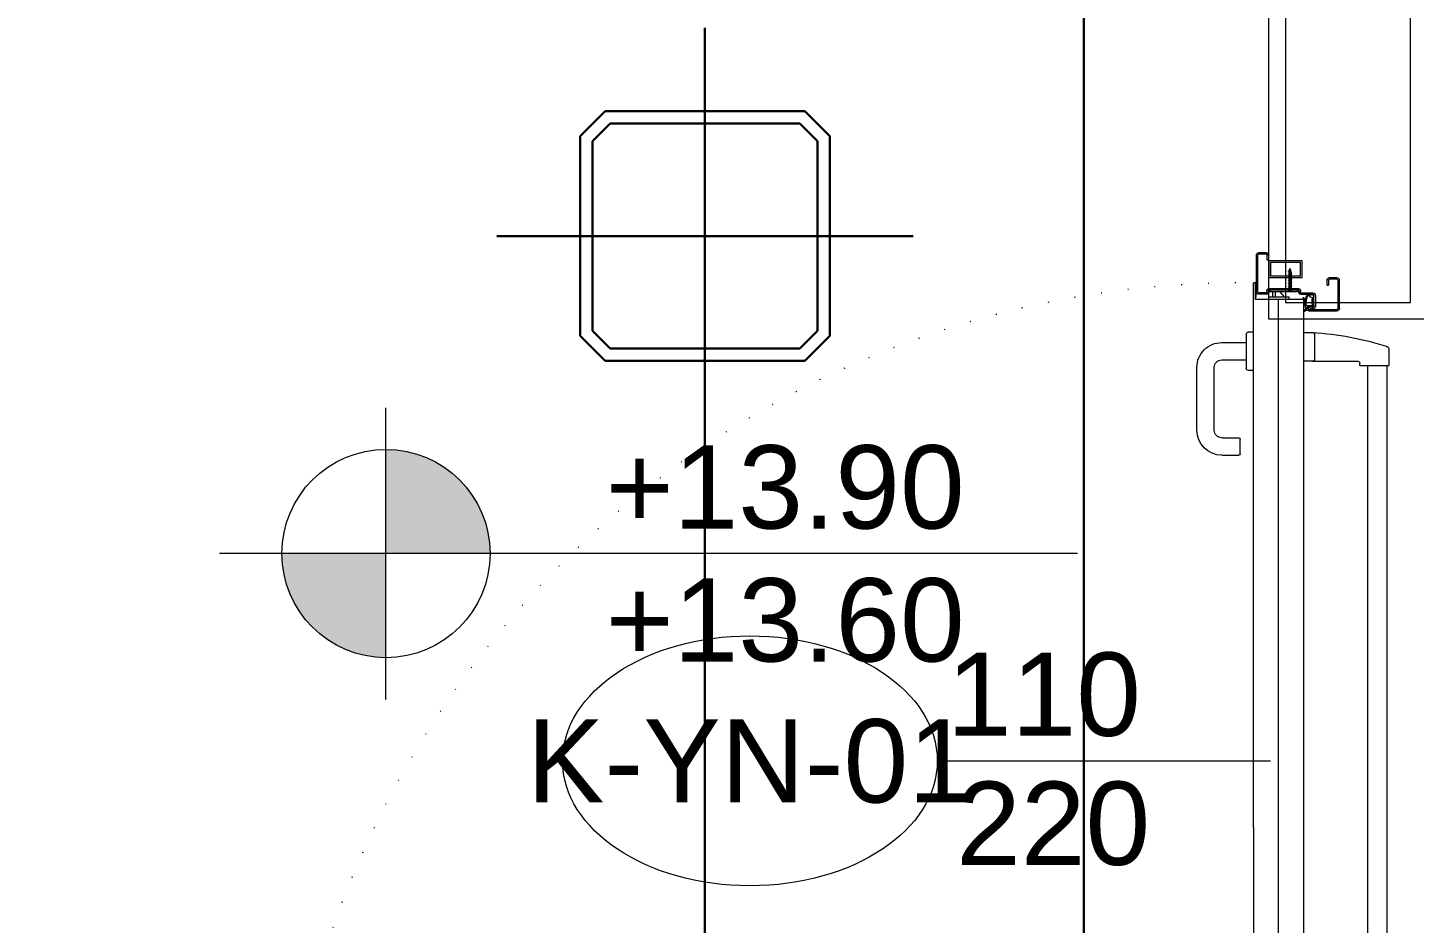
# Model space of a CAD drawing. Extents: x -2012 to 34975, y -1043 to 8321.
# Drawn here: x 17234.8 to 17401.3, y 405 to 512.5 of the extents above; entities that cross this region are included whole.
import ezdxf
from ezdxf.enums import TextEntityAlignment as Align

# ---------------------------------------------------------------- set-up
doc = ezdxf.new("R2010")
doc.units = 0
doc.header["$LTSCALE"] = 25
doc.linetypes.add('DOT2', pattern=[0.125, 0, -0.125])
doc.layers.get('0').update_dxf_attribs({"color": 9, "lineweight": 9})
for name, color, linetype, lineweight in [('00', 9, 'Continuous', 9), ('07', 9, 'Continuous', 9), ('14', 9, 'Continuous', 9), ('21', 9, 'Continuous', 9), ('22', 8, 'Continuous', 9), ('E-2x18(W) PL DOWNLIGHT ARMATÜR (SIVAÜSTÜ)', 7, 'Continuous', 30), ('E-KABLO', 7, 'Continuous', 30)]:
    doc.layers.add(name, color=color, linetype=linetype, lineweight=lineweight)
doc.styles.add('Arial', font='arial.ttf', dxfattribs={"height": 2.5})

# ---------------------------------------------------------------- blocks, each defined once
blk = doc.blocks.new('p-yng-01')
at = {"ltscale": 2}
for p, q in [((12.53, 12.21), (107.47, 12.21)), ((109.51, 12.39), (107.47, 12.39)), ((107.47, 8.93), (107.47, 12.39)), ((12.53, 9.87), (107.47, 9.87)), ((107.47, 8.93), (107.72, 8.93)), ((107.96, 3.24), (107.96, 8.69)), ((111.18, 3.49), (108.21, 3.49)), ((107.96, 3.24), (107.96, 2.19)), ((111.43, 2.19), (111.43, 3.24)), ((106.87, -3.86), (106.87, -4.46)), ((107.12, -4.7), (111.21, -4.7)), ((108.12, -7.65), (108.12, -4.7)), ((110.22, -7.65), (110.22, -4.7)), ((111.46, -3.86), (111.46, -4.46)), ((96.69, -7.65), (96.69, -5.6)), ((96.84, -5.45), (98.63, -5.45)), ((98.78, -7.65), (98.78, -5.6)), ((99.68, -8.55), (107.22, -8.55)), ((99.68, -10.64), (107.22, -10.64))]:
    blk.add_line(p, q, dxfattribs=at)
at = {"linetype": 'Continuous'}
for p, q in [((114.01, 2.77), (114.01, 6.17)), ((114.19, 2.77), (114.19, 6.17)), ((114.32, 6.48), (117.69, 6.48)), ((117.69, 6.3), (114.32, 6.3)), ((117.69, 5.17), (117.1, 5.17)), ((117.1, 4.99), (117.1, 5.17)), ((117.82, 6.17), (117.82, 5.3)), ((118, 5.3), (118, 6.17)), ((114.65, 3.4), (114.44, 3.32)), ((115.88, 3.59), (114.55, 3.59)), ((114.55, 3.41), (115.88, 3.41)), ((115.96, 3.31), (115.82, 3.39)), ((117.1, 4.99), (117.69, 4.99)), ((4.69, 2.19), (52, 2.19)), ((52, 2.19), (115.31, 2.19)), ((114.22, 2.53), (113.96, 2.33)), ((114.23, 2.42), (114.02, 2.25)), ((114.25, 3.19), (114.37, 2.79)), ((114.42, 3.24), (114.54, 2.85)), ((114.45, 3.27), (114.54, 3.27)), ((114.55, 3.23), (114.55, 3.23)), ((114.67, 2.76), (114.66, 3.2)), ((115.54, 2.12), (115.17, 2.36)), ((115.35, 2.36), (115.59, 2.2)), ((115.41, -3.61), (115.41, 2.09)), ((115.71, 2.92), (115.64, 3.22)), ((115.88, 2.8), (115.71, 2.91)), ((115.99, 2.75), (115.92, 2.85)), ((116, 1.85), (116, 3.29)), ((116.18, 1.85), (116.18, 3.29)), ((116.3, 1.78), (116.33, 1.79)), ((115.7, 0.4), (115.41, 0.4)), ((115.7, -2), (115.7, 0.4)), ((116.32, -1.86), (116.32, 1.45)), ((116.32, 1.45), (116.52, 1.45)), ((116.41, 1.63), (116.38, 1.62)), ((116.52, -1.98), (116.52, 1.56)), ((116.7, -1.95), (116.7, 1.56)), ((115.7, -0.1), (116.32, -0.67)), ((115.7, -1.2), (116.32, -1.2)), ((115.7, -1.5), (116.32, -1.5)), ((115.41, -2), (115.7, -2)), ((116, -2.26), (116, -3.2)), ((116.18, -2.26), (116.18, -3.2)), ((116.3, -2.19), (116.33, -2.2)), ((116.3, -3.32), (120.69, -3.32)), ((116.52, -1.86), (116.32, -1.86)), ((116.41, -2.04), (116.38, -2.03)), ((116.7, -1.95), (116.7, -1.98)), ((120.1, -2), (120.1, -2.18)), ((120.1, -2.18), (120.69, -2.18)), ((120.81, -2.3), (120.81, -3.2)), ((120.99, -2.3), (120.99, -3.2)), ((52, -3.86), (3, -3.86)), ((52, -3.86), (117.3, -3.86)), ((117.4, -3.66), (115.46, -3.66)), ((117.3, -3.56), (115.6, -3.56)), ((115.6, -3.56), (115.6, -3.66)), ((116.3, -3.5), (120.69, -3.5)), ((117.4, -3.76), (117.4, -3.66))]:
    blk.add_line(p, q, dxfattribs=at)
for p, q in [((114.9, 3.41), (115.53, 3.41)), ((116.32, 0.57), (116.32, 0.79)), ((116.32, 0.51), (116.32, 0.3)), ((116.41, 0.63), (116.45, 0.63)), ((116.41, 0.45), (116.45, 0.45)), ((116.46, 0.63), (116.54, 0.63)), ((116.55, 0.63), (116.63, 0.63)), ((116.64, 0.63), (116.72, 0.63)), ((116.73, 0.63), (118.88, 0.63)), ((116.73, 0.63), (118.88, 0.63)), ((116.73, 0.63), (116.81, 0.63)), ((116.82, 0.63), (116.9, 0.63)), ((116.91, 0.63), (116.99, 0.63)), ((117, 0.63), (117.08, 0.63)), ((117.09, 0.63), (117.17, 0.63)), ((117.18, 0.63), (117.26, 0.63)), ((117.27, 0.63), (117.35, 0.63)), ((117.36, 0.63), (117.44, 0.63)), ((117.36, 0.63), (117.44, 0.63)), ((117.4, 0.63), (117.44, 0.63)), ((117.4, 0.63), (117.44, 0.63)), ((117.4, 0.45), (117.44, 0.45)), ((117.4, 0.45), (117.44, 0.45)), ((117.45, 0.63), (117.53, 0.63)), ((117.45, 0.63), (117.53, 0.63)), ((117.54, 0.63), (117.62, 0.63)), ((117.54, 0.63), (117.62, 0.63)), ((117.63, 0.63), (117.71, 0.63)), ((117.63, 0.63), (117.71, 0.63)), ((117.72, 0.63), (117.8, 0.63)), ((117.72, 0.63), (117.8, 0.63)), ((117.81, 0.63), (117.89, 0.63)), ((117.81, 0.63), (117.89, 0.63)), ((117.9, 0.63), (117.98, 0.63)), ((117.9, 0.63), (117.98, 0.63)), ((117.99, 0.63), (118.07, 0.63)), ((117.99, 0.63), (118.07, 0.63)), ((118.08, 0.63), (118.16, 0.63)), ((118.08, 0.63), (118.16, 0.63)), ((118.17, 0.63), (118.25, 0.63)), ((118.17, 0.63), (118.25, 0.63)), ((118.26, 0.63), (118.34, 0.63)), ((118.26, 0.63), (118.34, 0.63)), ((118.35, 0.63), (118.43, 0.63)), ((118.35, 0.63), (118.43, 0.63)), ((118.44, 0.63), (118.52, 0.63)), ((118.44, 0.63), (118.52, 0.63)), ((118.53, 0.63), (118.61, 0.63)), ((118.53, 0.63), (118.61, 0.63)), ((118.62, 0.63), (118.7, 0.63)), ((118.62, 0.63), (118.7, 0.63)), ((118.71, 0.63), (118.79, 0.63)), ((118.71, 0.63), (118.79, 0.63))]:
    blk.add_line(p, q)
at = {"ltscale": 15}
for p, q in [((116.32, 0.57), (116.36, 0.57)), ((116.32, 0.51), (116.36, 0.51)), ((116.35, 0.8), (116.41, 0.63)), ((116.35, 0.29), (116.41, 0.45)), ((116.6, 0.38), (116.41, 0.71)), ((116.61, 0.38), (116.42, 0.71)), ((116.44, 0.63), (116.43, 0.66)), ((116.55, 0.45), (116.45, 0.45)), ((116.69, 0.38), (116.5, 0.71)), ((116.7, 0.38), (116.51, 0.71)), ((116.53, 0.63), (116.52, 0.66)), ((116.64, 0.45), (116.57, 0.45)), ((116.78, 0.38), (116.59, 0.71)), ((116.61, 0.38), (116.59, 0.45)), ((116.79, 0.38), (116.6, 0.71)), ((116.62, 0.63), (116.61, 0.66)), ((116.73, 0.45), (116.66, 0.45)), ((116.87, 0.38), (116.68, 0.71)), ((116.7, 0.38), (116.68, 0.45)), ((116.88, 0.38), (116.69, 0.71)), ((116.71, 0.63), (116.7, 0.66)), ((116.82, 0.45), (116.75, 0.45)), ((116.96, 0.38), (116.77, 0.71)), ((116.79, 0.38), (116.77, 0.45)), ((116.97, 0.38), (116.78, 0.71)), ((116.8, 0.63), (116.79, 0.66)), ((116.84, 0.45), (118.88, 0.45)), ((116.84, 0.45), (118.88, 0.45)), ((116.91, 0.45), (116.84, 0.45)), ((117.05, 0.38), (116.86, 0.71)), ((116.88, 0.38), (116.86, 0.45)), ((117.06, 0.38), (116.87, 0.71)), ((116.89, 0.63), (116.88, 0.66)), ((117, 0.45), (116.93, 0.45)), ((117.14, 0.38), (116.95, 0.71)), ((116.97, 0.38), (116.95, 0.45)), ((117.15, 0.38), (116.96, 0.71)), ((116.98, 0.63), (116.97, 0.66)), ((117.09, 0.45), (117.02, 0.45)), ((117.23, 0.38), (117.04, 0.71)), ((117.06, 0.38), (117.04, 0.45)), ((117.24, 0.38), (117.05, 0.71)), ((117.07, 0.63), (117.06, 0.66)), ((117.18, 0.45), (117.11, 0.45)), ((117.32, 0.38), (117.13, 0.71)), ((117.15, 0.38), (117.13, 0.45)), ((117.33, 0.38), (117.14, 0.71)), ((117.16, 0.63), (117.15, 0.66)), ((117.27, 0.45), (117.2, 0.45)), ((117.41, 0.38), (117.22, 0.71)), ((117.41, 0.38), (117.22, 0.71)), ((117.24, 0.38), (117.22, 0.45)), ((117.42, 0.38), (117.23, 0.71)), ((117.42, 0.38), (117.23, 0.71)), ((117.25, 0.63), (117.24, 0.66)), ((117.36, 0.45), (117.29, 0.45)), ((117.5, 0.38), (117.31, 0.71)), ((117.5, 0.38), (117.31, 0.71)), ((117.33, 0.38), (117.31, 0.45)), ((117.51, 0.38), (117.32, 0.71)), ((117.51, 0.38), (117.32, 0.71)), ((117.34, 0.63), (117.33, 0.66)), ((117.45, 0.45), (117.38, 0.45)), ((117.45, 0.45), (117.38, 0.45)), ((117.59, 0.38), (117.4, 0.71)), ((117.59, 0.38), (117.4, 0.71)), ((117.59, 0.38), (117.4, 0.71)), ((117.59, 0.38), (117.4, 0.71)), ((117.42, 0.38), (117.4, 0.45)), ((117.42, 0.38), (117.4, 0.45)), ((117.6, 0.38), (117.41, 0.71)), ((117.6, 0.38), (117.41, 0.71)), ((117.6, 0.38), (117.41, 0.71)), ((117.6, 0.38), (117.41, 0.71)), ((117.43, 0.63), (117.42, 0.66)), ((117.43, 0.63), (117.42, 0.66)), ((117.43, 0.63), (117.42, 0.66)), ((117.43, 0.63), (117.42, 0.66)), ((117.54, 0.45), (117.44, 0.45)), ((117.54, 0.45), (117.44, 0.45)), ((117.54, 0.45), (117.47, 0.45)), ((117.54, 0.45), (117.47, 0.45)), ((117.68, 0.38), (117.49, 0.71)), ((117.68, 0.38), (117.49, 0.71)), ((117.51, 0.38), (117.49, 0.45)), ((117.51, 0.38), (117.49, 0.45)), ((117.69, 0.38), (117.5, 0.71)), ((117.69, 0.38), (117.5, 0.71)), ((117.52, 0.63), (117.51, 0.66)), ((117.52, 0.63), (117.51, 0.66)), ((117.63, 0.45), (117.56, 0.45)), ((117.63, 0.45), (117.56, 0.45)), ((117.77, 0.38), (117.58, 0.71)), ((117.77, 0.38), (117.58, 0.71)), ((117.6, 0.38), (117.58, 0.45)), ((117.6, 0.38), (117.58, 0.45)), ((117.6, 0.38), (117.58, 0.45)), ((117.6, 0.38), (117.58, 0.45)), ((117.78, 0.38), (117.59, 0.71)), ((117.78, 0.38), (117.59, 0.71)), ((117.61, 0.63), (117.6, 0.66)), ((117.61, 0.63), (117.6, 0.66)), ((117.72, 0.45), (117.65, 0.45)), ((117.72, 0.45), (117.65, 0.45)), ((117.86, 0.38), (117.67, 0.71)), ((117.86, 0.38), (117.67, 0.71)), ((117.69, 0.38), (117.67, 0.45)), ((117.69, 0.38), (117.67, 0.45)), ((117.87, 0.38), (117.68, 0.71)), ((117.87, 0.38), (117.68, 0.71)), ((117.7, 0.63), (117.69, 0.66)), ((117.7, 0.63), (117.69, 0.66)), ((117.81, 0.45), (117.74, 0.45)), ((117.81, 0.45), (117.74, 0.45)), ((117.95, 0.38), (117.76, 0.71)), ((117.95, 0.38), (117.76, 0.71)), ((117.78, 0.38), (117.76, 0.45)), ((117.78, 0.38), (117.76, 0.45)), ((117.96, 0.38), (117.77, 0.71)), ((117.96, 0.38), (117.77, 0.71)), ((117.79, 0.63), (117.78, 0.66)), ((117.79, 0.63), (117.78, 0.66)), ((117.9, 0.45), (117.83, 0.45)), ((117.9, 0.45), (117.83, 0.45)), ((118.04, 0.38), (117.85, 0.71)), ((118.04, 0.38), (117.85, 0.71)), ((117.87, 0.38), (117.85, 0.45)), ((117.87, 0.38), (117.85, 0.45)), ((118.05, 0.38), (117.86, 0.71)), ((118.05, 0.38), (117.86, 0.71)), ((117.88, 0.63), (117.87, 0.66)), ((117.88, 0.63), (117.87, 0.66)), ((117.99, 0.45), (117.92, 0.45)), ((117.99, 0.45), (117.92, 0.45)), ((118.13, 0.38), (117.94, 0.71)), ((118.13, 0.38), (117.94, 0.71)), ((117.96, 0.38), (117.94, 0.45)), ((117.96, 0.38), (117.94, 0.45)), ((118.14, 0.38), (117.95, 0.71)), ((118.14, 0.38), (117.95, 0.71)), ((117.97, 0.63), (117.96, 0.66)), ((117.97, 0.63), (117.96, 0.66)), ((118.08, 0.45), (118.01, 0.45)), ((118.08, 0.45), (118.01, 0.45)), ((118.22, 0.38), (118.03, 0.71)), ((118.22, 0.38), (118.03, 0.71)), ((118.05, 0.38), (118.03, 0.45)), ((118.05, 0.38), (118.03, 0.45)), ((118.23, 0.38), (118.04, 0.71)), ((118.23, 0.38), (118.04, 0.71)), ((118.06, 0.63), (118.05, 0.66)), ((118.06, 0.63), (118.05, 0.66)), ((118.17, 0.45), (118.1, 0.45)), ((118.17, 0.45), (118.1, 0.45)), ((118.31, 0.38), (118.12, 0.71)), ((118.31, 0.38), (118.12, 0.71)), ((118.14, 0.38), (118.12, 0.45)), ((118.14, 0.38), (118.12, 0.45)), ((118.32, 0.38), (118.13, 0.71)), ((118.32, 0.38), (118.13, 0.71)), ((118.15, 0.63), (118.14, 0.66)), ((118.15, 0.63), (118.14, 0.66)), ((118.26, 0.45), (118.19, 0.45)), ((118.26, 0.45), (118.19, 0.45)), ((118.4, 0.38), (118.21, 0.71)), ((118.4, 0.38), (118.21, 0.71)), ((118.23, 0.38), (118.21, 0.45)), ((118.23, 0.38), (118.21, 0.45)), ((118.41, 0.38), (118.22, 0.71)), ((118.41, 0.38), (118.22, 0.71)), ((118.24, 0.63), (118.23, 0.66)), ((118.24, 0.63), (118.23, 0.66)), ((118.35, 0.45), (118.28, 0.45)), ((118.35, 0.45), (118.28, 0.45)), ((118.49, 0.38), (118.3, 0.71)), ((118.49, 0.38), (118.3, 0.71)), ((118.32, 0.38), (118.3, 0.45)), ((118.32, 0.38), (118.3, 0.45)), ((118.5, 0.38), (118.31, 0.71)), ((118.5, 0.38), (118.31, 0.71)), ((118.33, 0.63), (118.32, 0.66)), ((118.33, 0.63), (118.32, 0.66)), ((118.44, 0.45), (118.37, 0.45)), ((118.44, 0.45), (118.37, 0.45)), ((118.58, 0.38), (118.39, 0.71)), ((118.58, 0.38), (118.39, 0.71)), ((118.58, 0.38), (118.39, 0.71)), ((118.58, 0.38), (118.39, 0.71)), ((118.41, 0.38), (118.39, 0.45)), ((118.41, 0.38), (118.39, 0.45)), ((118.59, 0.38), (118.4, 0.71)), ((118.59, 0.38), (118.4, 0.71)), ((118.59, 0.38), (118.4, 0.71)), ((118.59, 0.38), (118.4, 0.71)), ((118.42, 0.63), (118.41, 0.66)), ((118.42, 0.63), (118.41, 0.66)), ((118.42, 0.63), (118.41, 0.66)), ((118.42, 0.63), (118.41, 0.66)), ((118.53, 0.45), (118.46, 0.45)), ((118.53, 0.45), (118.46, 0.45)), ((118.53, 0.45), (118.46, 0.45)), ((118.53, 0.45), (118.46, 0.45)), ((118.67, 0.38), (118.48, 0.71)), ((118.67, 0.38), (118.48, 0.71)), ((118.5, 0.38), (118.48, 0.45)), ((118.5, 0.38), (118.48, 0.45)), ((118.68, 0.38), (118.49, 0.71)), ((118.68, 0.38), (118.49, 0.71)), ((118.51, 0.63), (118.5, 0.66)), ((118.51, 0.63), (118.5, 0.66)), ((118.62, 0.45), (118.55, 0.45)), ((118.62, 0.45), (118.55, 0.45)), ((118.76, 0.38), (118.57, 0.71)), ((118.76, 0.38), (118.57, 0.71)), ((118.59, 0.38), (118.57, 0.45)), ((118.59, 0.38), (118.57, 0.45)), ((118.59, 0.38), (118.57, 0.45)), ((118.59, 0.38), (118.57, 0.45)), ((118.77, 0.38), (118.58, 0.71)), ((118.77, 0.38), (118.58, 0.71)), ((118.6, 0.63), (118.59, 0.66)), ((118.6, 0.63), (118.59, 0.66)), ((118.71, 0.45), (118.64, 0.45)), ((118.71, 0.45), (118.64, 0.45)), ((118.85, 0.38), (118.66, 0.71)), ((118.85, 0.38), (118.66, 0.71)), ((118.68, 0.38), (118.66, 0.45)), ((118.68, 0.38), (118.66, 0.45)), ((118.86, 0.38), (118.67, 0.71)), ((118.86, 0.38), (118.67, 0.71)), ((118.69, 0.63), (118.68, 0.66)), ((118.69, 0.63), (118.68, 0.66)), ((118.8, 0.45), (118.73, 0.45)), ((118.8, 0.45), (118.73, 0.45)), ((118.77, 0.38), (118.75, 0.45)), ((118.77, 0.38), (118.75, 0.45)), ((118.89, 0.45), (118.82, 0.45)), ((118.89, 0.45), (118.82, 0.45)), ((118.86, 0.38), (118.84, 0.45)), ((118.86, 0.38), (118.84, 0.45)), ((118.88, 0.63), (118.88, 0.45)), ((118.88, 0.63), (119, 0.6)), ((118.88, 0.63), (118.88, 0.45)), ((118.88, 0.63), (119, 0.6)), ((119, 0.49), (118.88, 0.45)), ((119, 0.49), (118.88, 0.45)), ((119, 0.6), (119.05, 0.54)), ((119, 0.6), (119.05, 0.54)), ((119, 0.49), (119.05, 0.54)), ((119, 0.49), (119.05, 0.54))]:
    blk.add_line(p, q, dxfattribs=at)
for points in [[(118, -2), (118, 2), (120, 2), (120, -2)], [(118.2, -1.8), (118.2, 1.8), (119.8, 1.8), (119.8, -1.8)]]:
    blk.add_lwpolyline(points, close=True)
at = {"ltscale": 0.29}
blk.add_lwpolyline([(4.69, -0.83), (115.31, -0.84)], dxfattribs=at)
at = {"linetype": 'Continuous'}
blk.add_lwpolyline([(120.1, -2), (120.69, -2)], dxfattribs=at)
at = {"ltscale": 2}
for centre, radius, start, end in [((109.51, 12.15), 0.247, 17.6198, 90), ((74.27, 0.95), 37.22, 3.5277, 17.6198), ((107.72, 8.69), 0.247, 0, 90), ((108.21, 3.24), 0.247, 90, 180), ((111.18, 3.24), 0.247, 0, 90), ((107.12, -4.46), 0.249, 180, 270), ((111.21, -4.46), 0.249, 270, 0), ((96.84, -5.6), 0.15, 90, 180), ((98.63, -5.6), 0.15, 0, 90), ((99.68, -7.65), 2.99, 180, 270), ((99.68, -7.65), 0.898, 180, 270), ((107.22, -7.65), 2.99, 270, 0), ((107.22, -7.65), 0.898, 270, 0)]:
    blk.add_arc(centre, radius, start, end, dxfattribs=at)
at = {"linetype": 'Continuous'}
for centre, radius, start, end in [((114.32, 6.17), 0.309, 90, 180), ((114.32, 6.17), 0.13, 90, 180), ((117.69, 6.17), 0.309, 0, 90), ((117.69, 6.17), 0.13, 0, 90), ((117.69, 5.3), 0.309, 270, 0), ((117.69, 5.3), 0.13, 270, 0), ((114.55, 3.28), 0.309, 90, 197.1401), ((114.55, 3.28), 0.13, 90, 197.1418), ((114.71, 3.26), 0.153, 80.0535, 110.8261), ((115.23, 6.23), 2.87, 260.0535, 279.983), ((115.75, 3.27), 0.141, 59.6032, 99.9823), ((115.88, 3.29), 0.299, 0, 90), ((115.88, 3.29), 0.12, 0, 90), ((113.99, 2.29), 0.0479, 127.7999, 307.799), ((114.28, 2.77), 0.274, 180, 17.1381), ((114.28, 2.77), 0.0948, 180, 17.135), ((114.24, 2.51), 0.0288, 75.9835, 127.802), ((114.26, 2.38), 0.0479, 77.0081, 128.1521), ((114.3, 2.74), 0.216, 255.9716, 351.3211), ((114.91, 5.19), 2.83, 257.0027, 274.7984), ((114.45, 3.3), 0.0223, 108.7437, 270.5768), ((114.88, 3), 0.405, 158.9385, 186.6378), ((114.53, 2.96), 0.0518, 190.2073, 220.1948), ((114.41, 2.86), 0.108, 8.7152, 40.191), ((114.68, 3.1), 0.183, 133.9397, 165.2815), ((113.72, 2.82), 0.796, 352.0768, 4.0277), ((114.54, 3.25), 0.0235, 319.4517, 89.2708), ((114.71, 2.59), 0.0767, 158.0376, 264.1708), ((114.26, 2.77), 0.403, 338.0363, 358.7061), ((114.72, 3.2), 0.0575, 78.927, 180.5589), ((114.95, 4.91), 2.41, 264.1712, 278.5473), ((115.17, 5.51), 2.3, 258.9216, 280.7583), ((115.15, 2.33), 0.0383, 57.2978, 94.7896), ((115.08, 4.02), 1.51, 278.3106, 301.2851), ((115.31, 2.09), 0.0998, 0, 90), ((115.36, 2.37), 0.0192, 106.9479, 237.377), ((114.1, 6.49), 4.28, 286.9493, 295.3125), ((115.56, 2.16), 0.0479, 237.3001, 57.3001), ((115.61, 3.22), 0.0358, 12.7963, 100.7526), ((115.73, 2.93), 0.0188, 192.801, 227.5728), ((115.84, 2.77), 0.0479, 304.2545, 45.9802), ((115.91, 3.21), 0.0282, 122.7869, 202.9715), ((115.96, 3.23), 0.0871, 202.9715, 276.2403), ((116.32, 2.57), 0.784, 117.6065, 122.7746), ((115.94, 3.03), 0.0377, 100.8896, 191.8339), ((115.99, 3.04), 0.0905, 191.8362, 245.8024), ((115.94, 2.87), 0.0282, 99.2313, 206.2041), ((115.9, 3.22), 0.157, 280.8852, 300.6987), ((115.9, 2.71), 0.0959, 290.7866, 25.9631), ((115.95, 2.85), 0.049, 76.7573, 99.235), ((115.94, 3.29), 0.0235, 297.6046, 58.1171), ((115.87, 2.86), 0.133, 31.1222, 51.1373), ((115.96, 2.92), 0.0264, 271.0359, 352.6217), ((115.97, 3.12), 0.0312, 296.5742, 79.1214), ((115.97, 2.92), 0.0132, 352.6226, 31.1295), ((116.26, 1.85), 0.259, 180, 296.785), ((116.26, 1.85), 0.0798, 180, 296.7885), ((116.44, 1.56), 0.259, 0, 116.787), ((116.44, 1.56), 0.0798, 0, 116.7916), ((116.26, -2.26), 0.259, 63.215, 180), ((116.3, -3.2), 0.299, 180, 270), ((116.26, -2.26), 0.0798, 63.2115, 180), ((116.3, -3.2), 0.12, 180, 270), ((116.44, -1.97), 0.259, 243.211, 358.8975), ((116.44, -1.97), 0.0798, 243.2084, 356.4148), ((120.69, -2.3), 0.299, 0, 90), ((120.69, -2.3), 0.12, 0, 90), ((120.69, -3.2), 0.12, 270, 0), ((120.69, -3.2), 0.299, 270, 0), ((115.46, -3.61), 0.0499, 180, 270), ((117.3, -3.66), 0.0998, 0, 90), ((117.3, -3.76), 0.0998, 270, 0)]:
    blk.add_arc(centre, radius, start, end, dxfattribs=at)
at = {"ltscale": 15}
for centre, radius, start, end in [((116.34, 0.79), 0.015, 29.9136, 180), ((116.34, 0.3), 0.015, 180, 330.0864), ((116.36, 0.54), 0.0291, 270, 90), ((116.41, 0.71), 0.00583, 29.6796, 209.6796), ((116.5, 0.71), 0.00583, 29.6796, 209.6796), ((116.59, 0.71), 0.00583, 29.6796, 209.6796), ((116.6, 0.38), 0.00583, 209.6796, 29.6796), ((116.68, 0.71), 0.00583, 29.6796, 209.6796), ((116.69, 0.38), 0.00583, 209.6796, 29.6796), ((116.77, 0.71), 0.00583, 29.6796, 209.6796), ((116.78, 0.38), 0.00583, 209.6796, 29.6796), ((116.86, 0.71), 0.00583, 29.6796, 209.6796), ((116.87, 0.38), 0.00583, 209.6796, 29.6796), ((116.95, 0.71), 0.00583, 29.6796, 209.6796), ((116.96, 0.38), 0.00583, 209.6796, 29.6796), ((117.04, 0.71), 0.00583, 29.6796, 209.6796), ((117.05, 0.38), 0.00583, 209.6796, 29.6796), ((117.13, 0.71), 0.00583, 29.6796, 209.6796), ((117.14, 0.38), 0.00583, 209.6796, 29.6796), ((117.22, 0.71), 0.00583, 29.6796, 209.6796), ((117.23, 0.38), 0.00583, 209.6796, 29.6796), ((117.31, 0.71), 0.00583, 29.6796, 209.6796), ((117.32, 0.38), 0.00583, 209.6796, 29.6796), ((117.4, 0.71), 0.00583, 29.6796, 209.6796), ((117.4, 0.71), 0.00583, 29.6796, 209.6796), ((117.4, 0.71), 0.00583, 29.6796, 209.6796), ((117.4, 0.71), 0.00583, 29.6796, 209.6796), ((117.41, 0.38), 0.00583, 209.6796, 29.6796), ((117.41, 0.38), 0.00583, 209.6796, 29.6796), ((117.49, 0.71), 0.00583, 29.6796, 209.6796), ((117.49, 0.71), 0.00583, 29.6796, 209.6796), ((117.5, 0.38), 0.00583, 209.6796, 29.6796), ((117.5, 0.38), 0.00583, 209.6796, 29.6796), ((117.58, 0.71), 0.00583, 29.6796, 209.6796), ((117.58, 0.71), 0.00583, 29.6796, 209.6796), ((117.59, 0.38), 0.00583, 209.6796, 29.6796), ((117.59, 0.38), 0.00583, 209.6796, 29.6796), ((117.59, 0.38), 0.00583, 209.6796, 29.6796), ((117.59, 0.38), 0.00583, 209.6796, 29.6796), ((117.67, 0.71), 0.00583, 29.6796, 209.6796), ((117.67, 0.71), 0.00583, 29.6796, 209.6796), ((117.68, 0.38), 0.00583, 209.6796, 29.6796), ((117.68, 0.38), 0.00583, 209.6796, 29.6796), ((117.76, 0.71), 0.00583, 29.6796, 209.6796), ((117.76, 0.71), 0.00583, 29.6796, 209.6796), ((117.77, 0.38), 0.00583, 209.6796, 29.6796), ((117.77, 0.38), 0.00583, 209.6796, 29.6796), ((117.85, 0.71), 0.00583, 29.6796, 209.6796), ((117.85, 0.71), 0.00583, 29.6796, 209.6796), ((117.86, 0.38), 0.00583, 209.6796, 29.6796), ((117.86, 0.38), 0.00583, 209.6796, 29.6796), ((117.94, 0.71), 0.00583, 29.6796, 209.6796), ((117.94, 0.71), 0.00583, 29.6796, 209.6796), ((117.95, 0.38), 0.00583, 209.6796, 29.6796), ((117.95, 0.38), 0.00583, 209.6796, 29.6796), ((118.03, 0.71), 0.00583, 29.6796, 209.6796), ((118.03, 0.71), 0.00583, 29.6796, 209.6796), ((118.04, 0.38), 0.00583, 209.6796, 29.6796), ((118.04, 0.38), 0.00583, 209.6796, 29.6796), ((118.12, 0.71), 0.00583, 29.6796, 209.6796), ((118.12, 0.71), 0.00583, 29.6796, 209.6796), ((118.13, 0.38), 0.00583, 209.6796, 29.6796), ((118.13, 0.38), 0.00583, 209.6796, 29.6796), ((118.21, 0.71), 0.00583, 29.6796, 209.6796), ((118.21, 0.71), 0.00583, 29.6796, 209.6796), ((118.22, 0.38), 0.00583, 209.6796, 29.6796), ((118.22, 0.38), 0.00583, 209.6796, 29.6796), ((118.3, 0.71), 0.00583, 29.6796, 209.6796), ((118.3, 0.71), 0.00583, 29.6796, 209.6796), ((118.31, 0.38), 0.00583, 209.6796, 29.6796), ((118.31, 0.38), 0.00583, 209.6796, 29.6796), ((118.39, 0.71), 0.00583, 29.6796, 209.6796), ((118.39, 0.71), 0.00583, 29.6796, 209.6796), ((118.39, 0.71), 0.00583, 29.6796, 209.6796), ((118.39, 0.71), 0.00583, 29.6796, 209.6796), ((118.4, 0.38), 0.00583, 209.6796, 29.6796), ((118.4, 0.38), 0.00583, 209.6796, 29.6796), ((118.48, 0.71), 0.00583, 29.6796, 209.6796), ((118.48, 0.71), 0.00583, 29.6796, 209.6796), ((118.49, 0.38), 0.00583, 209.6796, 29.6796), ((118.49, 0.38), 0.00583, 209.6796, 29.6796), ((118.49, 0.38), 0.00583, 209.6796, 29.6796), ((118.49, 0.38), 0.00583, 209.6796, 29.6796), ((118.57, 0.71), 0.00583, 29.6796, 209.6796), ((118.57, 0.71), 0.00583, 29.6796, 209.6796), ((118.58, 0.38), 0.00583, 209.6796, 29.6796), ((118.58, 0.38), 0.00583, 209.6796, 29.6796), ((118.58, 0.38), 0.00583, 209.6796, 29.6796), ((118.58, 0.38), 0.00583, 209.6796, 29.6796), ((118.66, 0.71), 0.00583, 29.6796, 209.6796), ((118.66, 0.71), 0.00583, 29.6796, 209.6796), ((118.67, 0.38), 0.00583, 209.6796, 29.6796), ((118.67, 0.38), 0.00583, 209.6796, 29.6796), ((118.76, 0.38), 0.00583, 209.6796, 29.6796), ((118.76, 0.38), 0.00583, 209.6796, 29.6796), ((118.85, 0.38), 0.00583, 209.6796, 29.6796), ((118.85, 0.38), 0.00583, 209.6796, 29.6796), ((119.06, 0.78), 0.235, 217.8975, 265.639), ((119.06, 0.78), 0.235, 217.8975, 265.639), ((119.06, 0.31), 0.235, 94.361, 142.1025), ((119.06, 0.31), 0.235, 94.361, 142.1025)]:
    blk.add_arc(centre, radius, start, end, dxfattribs=at)
at = {"linetype": 'DOT2'}
blk.add_arc((2, -5.39), 115.41, 269.9997, 0.8132, dxfattribs=at)
blk = doc.blocks.new('0_doorno')
blk.add_lwpolyline([(4.5, 0), (12.5, 0)])
blk.add_ellipse((0, 0), major_axis=(-4.5, 0), ratio=0.666667)
at = {"style": 'Arial'}
blk.add_attdef('YUKSEKLIK', text='', height=2, dxfattribs=at).set_placement((5, 5.9), align=Align.TOP_LEFT)
blk.add_attdef('KAPINO', text='', height=1.4, dxfattribs=at).set_placement((-0.019, -0.035), align=Align.MIDDLE)
blk.add_attdef('GENISLIK', text='', height=2, dxfattribs=at).set_placement((5, -1.895), align=Align.BOTTOM_LEFT)
blk = doc.blocks.new('0_elevationtarget-p')
h = blk.add_hatch(color=256)
h.paths.add_polyline_path([(2.5, 0, 0.414214), (0, 2.5), (0, 0)])
h.paths.add_polyline_path([(0, 0), (-2.5, 0, 0.414214), (0, -2.5)])
blk.add_line((0, -3.5), (0, 3.5))
blk.add_lwpolyline([(16.605, 0), (-4, 0)])
blk.add_circle((0, 0), 2.5)
at = {"style": 'Arial'}
blk.add_attdef('BITMISKOT', text='', height=2, dxfattribs=at).set_placement((4.5, 0), align=Align.BOTTOM_LEFT)
blk.add_attdef('KABAKOT', text='', height=2, dxfattribs=at).set_placement((4.5, -0.592), align=Align.TOP_LEFT)
blk = doc.blocks.new('100_2x18(W) PL DOWNLIGHT ARMATÜR (SIVAÜSTÜ)')
at = {"layer": 'E-2x18(W) PL DOWNLIGHT ARMATÜR (SIVAÜSTÜ)', "color": 4, "ltscale": 0.4}
for q in [(0, 25), (0, 25), (-25, 0), (-25, 0), (0, -25), (25, 0), (0, -25), (25, 0)]:
    blk.add_line((0, 0), q, dxfattribs=at)
at = {"layer": 'E-2x18(W) PL DOWNLIGHT ARMATÜR (SIVAÜSTÜ)', "color": 4}
for p, q in [((-12, 15), (-15, 12)), ((12, 15), (-12, 15)), ((15, 12), (12, 15)), ((-11.38, 13.5), (-13.5, 11.38)), ((11.38, 13.5), (-11.38, 13.5)), ((13.5, 11.38), (11.38, 13.5)), ((-15, 12), (-15, -12)), ((15, -12), (15, 12)), ((-13.5, 11.38), (-13.5, -11.38)), ((13.5, -11.38), (13.5, 11.38)), ((-13.5, -11.38), (-11.38, -13.5)), ((11.38, -13.5), (13.5, -11.38)), ((-15, -12), (-12, -15)), ((12, -15), (15, -12)), ((-11.38, -13.5), (11.38, -13.5)), ((-12, -15), (12, -15))]:
    blk.add_line(p, q, dxfattribs=at)

msp = doc.modelspace()

# ---------------------------------------------------------------- linework, layer by layer
at = {"layer": '00'}
msp.add_lwpolyline([(17475.84, 742.5), (17475.84, 757.5), (16820.84, 757.5), (16820.84, 777.5), (16800.84, 777.5), (16800.84, 662.5), (16820.84, 662.5), (16820.84, 742.5), (17385.84, 742.5), (17385.84, 662.5), (17400.84, 662.5), (17400.84, 622.5), (17385.84, 622.5), (17385.84, 479.5), (17400.84, 479.5), (17400.84, 742.5)], close=True, dxfattribs=at)
at = {"layer": '14'}
for points in [[(17477.84, 740.5), (17402.84, 740.5), (17402.84, 477.5), (17383.84, 477.5)], [(17383.84, 477.5), (17383.84, 620.5), (17383.84, 620.5), (17383.84, 620.5), (16852.84, 620.5), (16852.84, 354.5), (17383.84, 354.5), (17383.84, 354.5), (17383.84, 354.5), (17383.84, 371.5)]]:
    msp.add_lwpolyline(points, dxfattribs=at)
at = {"layer": 'E-KABLO', "color": 6}
for p, q in [((17361.63, 365.5), (17361.63, 579.46)), ((17316.13, 462.5), (17316.13, 392.7))]:
    msp.add_line(p, q, dxfattribs=at)

# ---------------------------------------------------------------- block references
at = {"layer": '07', "xscale": -1, "rotation": 270}
msp.add_blockref('p-yng-01', (17385.84, 364.5), dxfattribs=at)
at = {"layer": '21', "xscale": 5, "yscale": 5, "zscale": 10}
msp.add_blockref('0_elevationtarget-p', (17277.83, 449.38), dxfattribs=at).add_auto_attribs({'BITMISKOT': ' +13.90', 'KABAKOT': ' +13.60'})
at = {"layer": '22'}
ref = msp.add_blockref('0_doorno', (17321.53, 424.5), dxfattribs=dict(at, xscale=5, yscale=5, zscale=5))
ref.add_attrib('KAPINO', 'K-YN-01', dxfattribs={"layer": '0', "height": 10, "style": 'Arial'}).set_placement((17321.53, 424.5), align=Align.MIDDLE)
ref.add_attrib('GENISLIK', '110', dxfattribs={"layer": '0', "height": 10, "style": 'Arial'}).set_placement((17345.18, 424.5), align=Align.BOTTOM_LEFT)
ref.add_attrib('YUKSEKLIK', '220', dxfattribs={"layer": '0', "height": 10, "style": 'Arial'}).set_placement((17346.29, 422), align=Align.TOP_LEFT)
at = {"layer": 'E-2x18(W) PL DOWNLIGHT ARMATÜR (SIVAÜSTÜ)', "color": 6}
msp.add_blockref('100_2x18(W) PL DOWNLIGHT ARMATÜR (SIVAÜSTÜ)', (17316.13, 487.5), dxfattribs=at)

doc.saveas('drawing.dxf')
